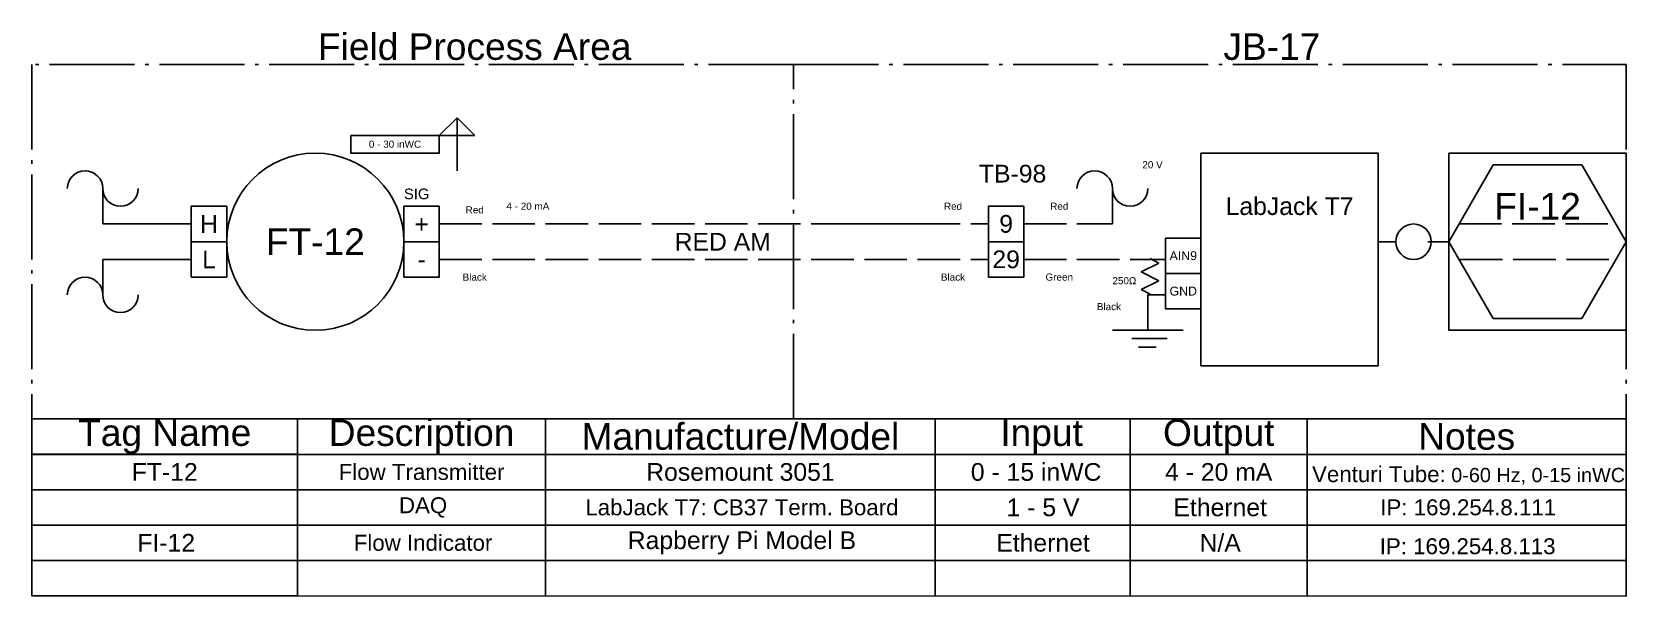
# Model space of a CAD drawing. Header units: inches. Extents: x 2.5 to 47.5, y 2.5 to 18.4.
import ezdxf

# ---------------------------------------------------------------- set-up
doc = ezdxf.new("R2010")
doc.units = ezdxf.units.IN
doc.header["$MEASUREMENT"] = 0
for name, pattern in [('ACAD_ISO02W100', [15, 12, -3]), ('ACAD_ISO03W100', [30, 12, -18]), ('ACAD_ISO04W100', [30, 24, -3, 0, -3])]:
    doc.linetypes.add(name, pattern=pattern)
doc.styles.get("Standard").update_dxf_attribs({"font": 'arial.ttf'})

msp = doc.modelspace()

# ---------------------------------------------------------------- linework, layer by layer
for p, q in [((14.5, 16), (14, 15.5)), ((14.5, 14.5), (14.5, 16)), ((15, 15.5), (14.5, 16)), ((14, 15.5), (15, 15.5)), ((4.5, 13), (4.5, 14)), ((4.5, 12), (4.5, 11)), ((34.5, 11), (34, 11)), ((34, 11), (34, 10)), ((35, 10), (33, 10)), ((34, 10), (35, 10)), ((33.548, 9.769), (34.548, 9.769)), ((33.739, 9.523), (34.239, 9.523))]:
    msp.add_line(p, q)
at = {"linetype": 'ACAD_ISO02W100', "ltscale": 0.1}
for p, q in [((33, 13), (33, 14)), ((14, 13), (29.5, 13)), ((25.5, 13), (28, 13)), ((30.5, 13), (33, 13)), ((42.786, 13.009), (47.244, 13)), ((14, 12), (29.5, 12)), ((30.5, 12), (34.5, 12)), ((42.813, 12), (47.241, 12))]:
    msp.add_line(p, q, dxfattribs=at)
at = {"linetype": 'Continuous', "ltscale": 0.1}
for p, q in [((7, 13), (4.5, 13)), ((4.5, 12), (7, 12))]:
    msp.add_line(p, q, dxfattribs=at)
at = {"linetype": 'ACAD_ISO03W100', "ltscale": 0.05}
msp.add_line((42.5, 12.5), (40.5, 12.5), dxfattribs=at)
at = {"linetype": 'ACAD_ISO02W100', "ltscale": 0.05}
for p, q in [((33.812, 11.647), (34.312, 11.897)), ((34.312, 11.897), (34.062, 12.022)), ((34.312, 11.397), (33.812, 11.647)), ((33.812, 11.147), (34.312, 11.397)), ((34.062, 11.022), (33.812, 11.147))]:
    msp.add_line(p, q, dxfattribs=at)
at = {"linetype": 'ACAD_ISO04W100', "ltscale": 0.1}
for points in [[(24, 17.5), (2.5, 17.5), (2.5, 7.5), (24, 7.5)], [(24, 17.5), (47.5, 17.5), (47.5, 7.5), (24, 7.5)]]:
    msp.add_lwpolyline(points, close=True, dxfattribs=at)
for points in [[(11.5, 15.5), (14, 15.5), (14, 15), (11.5, 15)], [(35.5, 15), (40.5, 15), (40.5, 9), (35.5, 9)], [(42.5, 15), (47.5, 15), (47.5, 10), (42.5, 10)], [(42.5, 12.5), (43.75, 10.335), (46.25, 10.335), (47.5, 12.5), (46.25, 14.665), (43.75, 14.665)], [(13, 12.5), (14, 12.5), (14, 13.5), (13, 13.5)], [(29.5, 12.5), (30.5, 12.5), (30.5, 13.5), (29.5, 13.5)], [(7, 12.5), (8, 12.5), (8, 13.5), (7, 13.5)], [(34.5, 12.604), (35.5, 12.604), (35.5, 11.604), (34.5, 11.604)], [(7, 12.5), (8, 12.5), (8, 11.5), (7, 11.5)], [(13, 12.5), (14, 12.5), (14, 11.5), (13, 11.5)], [(29.5, 12.5), (30.5, 12.5), (30.5, 11.5), (29.5, 11.5)], [(34.5, 11.604), (35.5, 11.604), (35.5, 10.604), (34.5, 10.604)], [(2.5, 7.5), (10, 7.5), (10, 6.5), (2.5, 6.5)], [(10, 7.5), (17, 7.5), (17, 6.5), (10, 6.5)], [(17, 7.5), (28, 7.5), (28, 6.5), (17, 6.5)], [(28, 7.5), (33.5, 7.5), (33.5, 6.5), (28, 6.5)], [(33.5, 7.5), (38.5, 7.5), (38.5, 6.5), (33.5, 6.5)], [(38.5, 7.5), (47.5, 7.5), (47.5, 6.5), (38.5, 6.5)], [(2.5, 6.503), (10, 6.503), (10, 5.503), (2.5, 5.503)], [(10, 6.503), (17, 6.5), (17, 5.5), (10, 5.503)], [(17, 6.503), (28, 6.5), (28, 5.5), (17, 5.503)], [(28, 6.503), (33.5, 6.5), (33.5, 5.5), (28, 5.503)], [(33.5, 6.503), (38.5, 6.5), (38.5, 5.5), (33.5, 5.503)], [(38.5, 6.503), (47.5, 6.5), (47.5, 5.5), (38.5, 5.503)], [(2.5, 5.503), (10, 5.503), (10, 4.503), (2.5, 4.503)], [(10, 5.503), (17, 5.5), (17, 4.5), (10, 4.503)], [(17, 5.503), (28, 5.5), (28, 4.5), (17, 4.503)], [(28, 5.503), (33.5, 5.5), (33.5, 4.5), (28, 4.503)], [(33.5, 5.503), (38.5, 5.5), (38.5, 4.5), (33.5, 4.503)], [(38.5, 5.503), (47.5, 5.5), (47.5, 4.5), (38.5, 4.503)], [(2.5, 4.503), (10, 4.503), (10, 3.503), (2.5, 3.503)], [(10, 4.503), (17, 4.5), (17, 3.5), (10, 3.503)], [(17, 4.503), (28, 4.5), (28, 3.5), (17, 3.503)], [(28, 4.503), (33.5, 4.5), (33.5, 3.5), (28, 3.503)], [(33.5, 4.503), (38.5, 4.5), (38.5, 3.5), (33.5, 3.503)], [(38.5, 4.503), (47.5, 4.5), (47.5, 3.5), (38.5, 3.503)], [(2.5, 3.503), (10, 3.503), (10, 2.503), (2.5, 2.503)], [(10, 3.503), (17, 3.5), (17, 2.5), (10, 2.503)], [(17, 3.503), (28, 3.5), (28, 2.5), (17, 2.503)], [(28, 3.503), (33.5, 3.5), (33.5, 2.5), (28, 2.503)], [(33.5, 3.503), (38.5, 3.5), (38.5, 2.5), (33.5, 2.503)], [(38.5, 3.503), (47.5, 3.5), (47.5, 2.5), (38.5, 2.503)]]:
    msp.add_lwpolyline(points, close=True)
for centre, radius in [((10.5, 12.5), 2.5), ((41.5, 12.5), 0.5)]:
    msp.add_circle(centre, radius)
for centre, start, end in [((4, 14), 0, 180), ((32.5, 14), 0, 180), ((5, 14), 180, 0), ((33.5, 14), 180, 0), ((4, 11), 0, 180), ((5, 11), 180, 0)]:
    msp.add_arc(centre, 0.5, start, end)

# ---------------------------------------------------------------- texts
for s, width, heights, insert, char_height, attachment_point in [('Field Process Area', 15, [0], (15, 18), 0.75, 5), ('JB-17', 20.5, [0], (37.5, 18), 0.75, 5), ('0 - 30 inWC', 2.5, [0], (12.75, 15.25), 0.2, 5), ('TB-98', 7.5, [0], (30.183, 14.417), 0.5, 5), ('20 V', 2, [0], (34.132, 14.67), 0.2, 5), ('SIG', 1.5, [0], (13, 14), 0.3, 1), ('Red', 2, [0], (15, 13.398), 0.2, 5), ('4 - 20 mA', 2, [0], (16.5, 13.5), 0.2, 5), ('Red', 2, [0], (28.5, 13.5), 0.2, 5), ('Red', 2, [0], (31.5, 13.5), 0.2, 5), ('LabJack T7', 4.5, [3.1], (38, 13.5), 0.5, 5), ('FI-12', 4, [0], (45, 13.5), 0.75, 5), ('H', 1, [0], (7.5, 13), 0.5, 5), ('+', 1, [0], (13.5, 13), 0.5, 5), ('9', 1, [0], (30, 13), 0.5, 5), ('FT-12', 4, [0], (10.5, 12.5), 0.75, 5), ('RED AM', 7.5, [0], (22, 12.5), 0.5, 5), ('L', 1, [0], (7.5, 12), 0.5, 5), ('29', 1, [0], (30, 12), 0.5, 5), ('AIN9', 1, [0], (35, 12.104), 0.25, 5), ('-', 1, [0], (13.5, 12), 0.5, 5), ('Black', 2, [0], (15, 11.5), 0.2, 5), ('Black', 2, [0.102], (28.5, 11.5), 0.2, 5), ('Green', 2, [0], (31.5, 11.5), 0.2, 5), ('250Ω', 1.5, [0], (33, 11.5), 0.2, 1), ('GND', 1, [0], (35, 11.104), 0.25, 5), ('Black', 2, [0], (32.902, 10.667), 0.2, 5), ('Tag Name', 7.5, [0], (6.25, 7), 0.75, 5), ('Description', 7, [0], (13.5, 7), 0.75, 5), ('Manufacture/Model', 10.5, [0], (22.5, 7), 0.75, 5), ('Input', 6.375, [0], (31, 7), 0.75, 5), ('Output', 5.25, [0], (36, 7), 0.75, 5), ('Notes', 8.75, [0], (43, 7), 0.75, 5), ('FT-12', 7.5, [0], (6.25, 6.003), 0.5, 5), ('Flow Transmitter', 6.99998, [0], (13.5, 6), 0.45, 5), ('Rosemount 3051', 8.99998, [0], (22.5, 6), 0.5, 5), ('\\pxi-3,l4.38813,t4.38813;0 - 15 inWC', 6.24999, [0], (30.5, 6), 0.5, 5), ('4 - 20 mA', 5.125, [0], (36, 6), 0.5, 5), ('Venturi Tube:{\\H0.88889x; 0-60 Hz, 0-15 inWC}', 9, [0], (43.053, 5.904), 0.45, 5), ('DAQ', 6.99998, [0], (13.542, 5.002), 0.45, 5), ('LabJack T7: CB37 Term. Board', 9.24999, [0], (22.542, 5.002), 0.45, 5), ('1 - 5 V', 5.99998, [0], (31.042, 5.002), 0.5, 5), ('Ethernet', 4.875, [0], (36.042, 5.002), 0.5, 5), ('IP: 169.254.8.111', 9, [0], (43.042, 5.002), 0.45, 5), ('FI-12', 7.5, [0], (6.292, 4.005), 0.5, 5), ('Flow Indicator', 6.875, [0], (13.542, 4.002), 0.45, 5), ('Rapberry Pi Model B', 9.24999, [0], (22.542, 4.002), 0.5, 5), ('Ethernet', 5.99998, [0], (31.042, 4.002), 0.5, 5), ('N/A', 4.875, [0], (36.042, 4.002), 0.5, 5), ('IP: 169.254.8.113', 9, [0], (43.027, 3.904), 0.45, 5)]:
    msp.add_mtext_dynamic_manual_height_columns(s, width=width, gutter_width=1, heights=heights, dxfattribs=dict(insert=insert, char_height=char_height, attachment_point=attachment_point))

doc.saveas('drawing.dxf')
